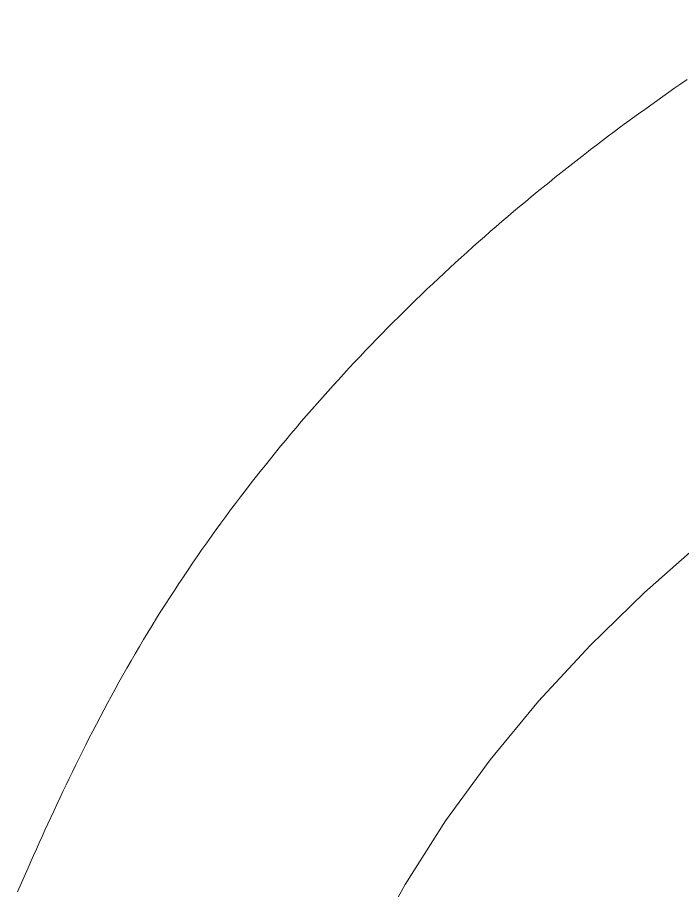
# Model space of a CAD drawing. Header units: millimetres. Extents: x -2123 to 5424, y -1286 to 835.
# Drawn here: x 1617.2 to 1711.3, y 128.4 to 252 of the extents above; entities that cross this region are included whole.
import ezdxf

# ---------------------------------------------------------------- set-up
doc = ezdxf.new("R2010")
doc.units = ezdxf.units.MM
doc.layers.add('Горизонталі', color=7, linetype='Continuous', lineweight=18)

msp = doc.modelspace()

# ---------------------------------------------------------------- linework, layer by layer
at = {"layer": 'Горизонталі'}
msp.add_lwpolyline([(1666.968, 120.011), (1672.058, 129.278), (1677.772, 138.25), (1684.088, 146.896), (1690.937, 155.188), (1698.25, 163.1), (1705.961, 170.605), (1714.014, 177.699), (1722.369, 184.405), (1730.987, 190.749), (1739.83, 196.757), (1748.86, 202.452), (1758.051, 207.863), (1767.389, 213.013), (1776.86, 217.93), (1786.448, 222.639), (1796.14, 227.166), (1805.919, 231.537), (1815.772, 235.779), (1825.684, 239.916), (1835.64, 243.976), (1845.625, 247.983), (1855.625, 251.965)], dxfattribs=at)
at = {"layer": 'Горизонталі', "elevation": 205}
msp.add_lwpolyline([(1617.157, 128.224), (1617.529, 129.069), (1617.905, 129.921), (1618.284, 130.778), (1618.666, 131.64), (1619.053, 132.508), (1619.443, 133.381), (1619.838, 134.26), (1620.237, 135.144), (1620.64, 136.034), (1621.048, 136.93), (1621.461, 137.83), (1621.878, 138.737), (1622.301, 139.648), (1622.729, 140.565), (1623.163, 141.487), (1623.602, 142.414), (1624.047, 143.346), (1624.497, 144.284), (1624.954, 145.226), (1625.417, 146.172), (1625.887, 147.124), (1626.363, 148.08), (1626.846, 149.041), (1627.336, 150.007), (1627.833, 150.977), (1628.338, 151.951), (1628.85, 152.93), (1629.37, 153.912), (1629.897, 154.899), (1630.433, 155.889), (1630.977, 156.883), (1631.529, 157.881), (1632.09, 158.883), (1632.66, 159.887), (1633.239, 160.895), (1633.827, 161.906), (1634.423, 162.919), (1635.026, 163.929), (1635.633, 164.936), (1636.246, 165.937), (1636.863, 166.933), (1637.485, 167.925), (1638.112, 168.913), (1638.743, 169.896), (1639.379, 170.874), (1640.02, 171.848), (1640.665, 172.818), (1641.314, 173.783), (1641.968, 174.743), (1642.626, 175.699), (1643.289, 176.651), (1643.955, 177.598), (1644.626, 178.541), (1645.301, 179.48), (1645.98, 180.414), (1646.663, 181.343), (1647.35, 182.268), (1648.041, 183.189), (1648.736, 184.106), (1649.435, 185.018), (1650.137, 185.926), (1650.843, 186.829), (1651.553, 187.728), (1652.266, 188.623), (1652.983, 189.514), (1653.704, 190.4), (1654.428, 191.282), (1655.156, 192.16), (1655.887, 193.033), (1656.621, 193.902), (1657.359, 194.767), (1658.1, 195.628), (1658.844, 196.484), (1659.592, 197.336), (1660.342, 198.184), (1661.096, 199.028), (1661.853, 199.867), (1662.613, 200.702), (1663.376, 201.534), (1664.142, 202.36), (1664.911, 203.183), (1665.683, 204.002), (1666.458, 204.816), (1667.235, 205.626), (1668.016, 206.432), (1668.799, 207.234), (1669.584, 208.032), (1670.373, 208.825), (1671.164, 209.615), (1671.958, 210.4), (1672.754, 211.181), (1673.553, 211.958), (1674.354, 212.731), (1675.158, 213.499), (1675.963, 214.263), (1676.77, 215.022), (1677.58, 215.777), (1678.391, 216.527), (1679.204, 217.273), (1680.019, 218.015), (1680.836, 218.752), (1681.654, 219.485), (1682.475, 220.214), (1683.296, 220.938), (1684.12, 221.658), (1684.945, 222.374), (1685.772, 223.085), (1686.6, 223.793), (1687.43, 224.496), (1688.261, 225.195), (1689.093, 225.89), (1689.927, 226.58), (1690.762, 227.267), (1691.599, 227.949), (1692.436, 228.628), (1693.275, 229.302), (1694.116, 229.973), (1694.957, 230.639), (1695.799, 231.302), (1696.643, 231.96), (1697.488, 232.615), (1698.333, 233.266), (1699.18, 233.913), (1700.028, 234.556), (1700.877, 235.195), (1701.726, 235.831), (1702.577, 236.463), (1703.428, 237.091), (1704.28, 237.716), (1705.133, 238.336), (1705.986, 238.954), (1706.841, 239.567), (1707.696, 240.177), (1708.552, 240.784), (1709.408, 241.386), (1710.265, 241.986), (1711.123, 242.582), (1711.981, 243.174)], dxfattribs=at)
at = {"layer": 'Горизонталі', "lineweight": 20}
msp.add_spline([(1931.631, -118.868), (1873.457, -122.108), (1832.047, -120.353), (1801.68, -112.829), (1782.356, -107.061), (1750.734, -98.534), (1722.332, -83.814), (1688.835, -41.436), (1674.271, -14.754), (1671.76, 1.247), (1682.144, 47.829), (1687.484, 86.621), (1691.959, 101.325), (1724.477, 131.493), (1762.005, 152.056), (1794.128, 172.872), (1881.485, 208.784)], degree=3, dxfattribs=at)

doc.saveas('drawing.dxf')
